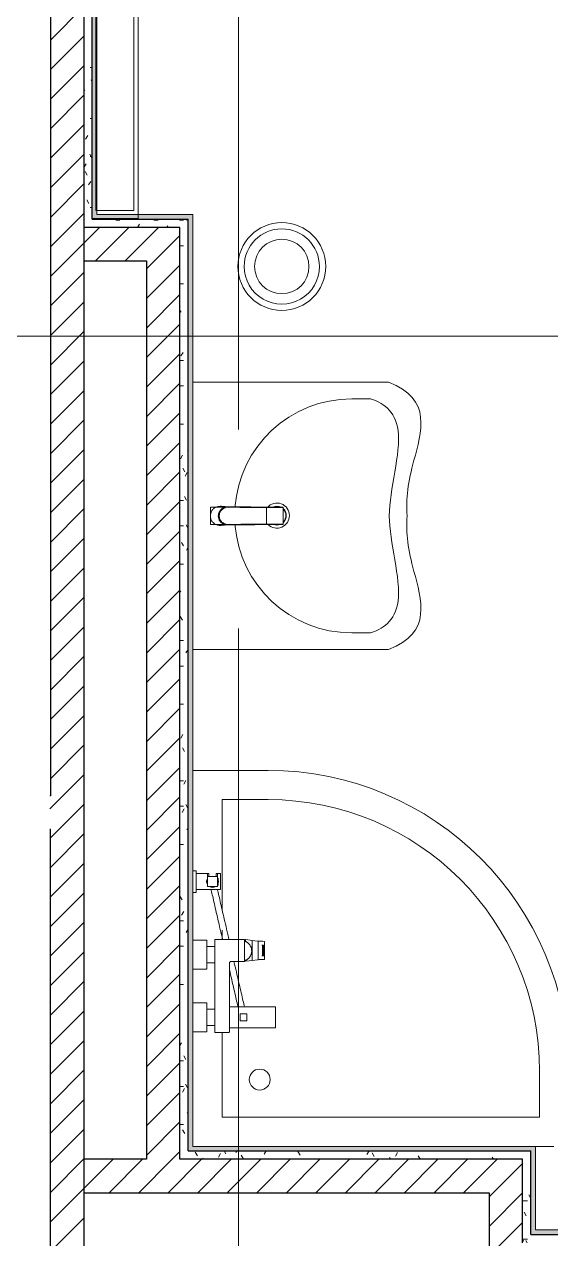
# Model space of a CAD drawing. Header units: millimetres. Extents: x 91786 to 132940, y -1987 to 10096.
# Drawn here: x 94147 to 95407, y 5640 to 8546 of the extents above; entities that cross this region are included whole.
import ezdxf

# ---------------------------------------------------------------- set-up
doc = ezdxf.new("R2010")
doc.units = ezdxf.units.MM
doc.linetypes.add('Осевая', pattern=[3175, 635, -476.25, 1587.5, -476.25])
for name, color, linetype, lineweight in [('0-1', 7, 'Continuous', 9), ('A-WALL-2', 7, 'Continuous', 9), ('I-WALL', 7, 'Continuous', 9), ('P-SANR-FIXT', 7, 'Continuous', 9), ('P-SANR-FIXT-1', 7, 'Continuous', 13), ('Оси', 7, 'Continuous', 9), ('Оси-2', 7, 'Осевая', 9)]:
    doc.layers.add(name, color=color, linetype=linetype, lineweight=lineweight)
for name, color, linetype, lineweight, true_color in [('A-WALL-1', 7, 'Continuous', 25, 0x3c3c3c), ('A-WALL-FNSH-1', 7, 'Continuous', 13, 0x3c3c3c), ('I-FURN-4', 7, 'Continuous', 9, 0xf0f0f0)]:
    doc.layers.add(name, color=color, linetype=linetype, lineweight=lineweight, true_color=true_color)
pattern_1 = [(45, (0, 0), (-35.35534, 35.35534), [])]
pattern_2 = [(0, (0, 0), (121.92, 30.48), [10.058, -81.382, 10.058, -81.382, -487.68]), (0, (0, 0), (121.92, 30.48), [-182.88, 10.058, -172.822, 10.058, -81.382, -213.36]), (0, (0, 0), (121.92, 30.48), [-457.2, 10.058, -50.902, 10.058, -142.342]), (120, (45.72, 15.24), (-87.356454, 90.345817), [10.058, -81.382, 10.058, -81.382, -487.68]), (120, (45.72, 15.24), (-87.356454, 90.345817), [-182.88, 10.058, -172.822, 10.058, -81.382, -213.36]), (120, (45.72, 15.24), (-87.356454, 90.345817), [-457.2, 10.058, -50.902, 10.058, -142.342]), (240, (60.96, 76.2), (-34.563546, -120.825817), [10.058, -81.382, 10.058, -81.382, -487.68]), (240, (60.96, 76.2), (-34.563546, -120.825817), [-182.88, 10.058, -172.822, 10.058, -81.382, -213.36]), (240, (60.96, 76.2), (-34.563546, -120.825817), [-457.2, 10.058, -50.902, 10.058, -142.342])]

# ---------------------------------------------------------------- blocks, each defined once
blk = doc.blocks.new('Вешалка - 1_25-V3-План разверток пом_ 1_66_ Этаж 1')
at = {"layer": 'I-FURN-4'}
for p, q in [((350, 55), (-350, 55)), ((-350, 55), (-350, -55)), ((-350, -44), (-350, 55)), ((-350, 55), (340.3, 55)), ((-330.4, -46), (-330.4, 44.4)), ((-330.4, -44), (-330.4, 44.4)), ((-330.4, 44.4), (330.2, 44.4)), ((330.2, 44.4), (-330.4, 44.4)), ((330.2, 44.4), (330.2, -46)), ((330.2, -44.1), (330.2, 44.4)), ((350, -55), (350, 55)), ((-350, -55), (350, -55)), ((330.2, -46), (-330.4, -46))]:
    blk.add_line(p, q, dxfattribs=at)
blk = doc.blocks.new('сифон - Для раковины-30615598-План разверток пом_ 1_66_ Этаж 1')
at = {"layer": 'P-SANR-FIXT'}
for start, end in [(45, 180), (180, 319.7584)]:
    blk.add_arc((0, 0), 30, start, end, dxfattribs=at)
at = {"layer": 'P-SANR-FIXT-1'}
for radius, start, end in [(22.5, 133.7338, 180), (22.5, 180, 225.6765), (21.5, 136.1578, 180), (21.5, 180, 223.3802), (22.5, 67.2152, 113.0759), (21.5, 72, 108), (22.5, 241.9585, 297.7301), (21.5, 245.8675, 293.8296)]:
    blk.add_arc((0, 0), radius, start, end, dxfattribs=at)
blk = doc.blocks.new('смеситель для раковины - Default-30615600-План разверток пом_ 1_66_ Этаж 1')
at = {"layer": '0-1'}
for p, q in [((19.7, 151.6), (-19.8, 151.6)), ((-20.3, 110), (-20.4, 97.4)), ((19.8, 111.8), (-19.8, 111.8)), ((20.4, 97.4), (20.3, 110)), ((-22.8, 3), (-21.8, 15.6)), ((-20.7, 17.2), (-20.7, 16.7)), ((20.8, 16.7), (20.8, 17.2))]:
    blk.add_line(p, q, dxfattribs=at)
at = {"layer": '0-1', "flags": 128}
for points in [[(-19.8, 151.6), (-20, 151.6), (-20.2, 151.6), (-20.3, 151.5), (-20.4, 151.5), (-20.5, 151.4), (-20.6, 151.3), (-20.6, 151.2), (-20.7, 151.1), (-20.7, 151.1), (-20.7, 151), (-20.7, 151), (-20.8, 150.9), (-20.8, 150.6), (-20.8, 149.7), (-20.8, 148.7), (-20.8, 147.7), (-20.9, 146.7), (-20.9, 145.3), (-21.1, 93.2)], [(19.7, 151.6), (20, 151.6), (20.2, 151.6), (20.4, 151.5), (20.5, 151.4), (20.6, 151.3), (20.6, 151.3), (20.7, 151.2), (20.7, 151.1), (20.7, 151.1), (20.7, 151), (20.8, 151), (20.8, 150.9), (20.8, 150.6)], [(-21.8, 15.6), (-21.7, 19.7), (-21.6, 24.4), (-21.5, 30.8), (-21.4, 37.1), (-21.3, 49.4), (-21.2, 68.8), (-21.1, 88)], [(-18.9, 7.6), (-20, 10.3), (-20.8, 13.1), (-21.1, 18.6), (-21.1, 48.6), (-21.1, 93.2)], [(-19.8, 111.8), (-19.9, 111.8), (-20, 111.8), (-20.1, 111.8), (-20.1, 111.7), (-20.2, 111.7), (-20.3, 111.6), (-20.3, 111.5), (-20.3, 111.5), (-20.3, 111.4), (-20.3, 111.4), (-20.3, 111.4), (-20.3, 111.3), (-20.3, 111.2), (-20.3, 111), (-20.3, 110.8), (-20.3, 110.6), (-20.3, 110.3), (-20.3, 110)], [(12.1, -0.1), (14.4, 1.7), (18.1, 6.1), (20.4, 11.5), (21.2, 17.2), (21.2, 36.2), (21.1, 56), (21, 111.4)], [(19.8, 111.8), (19.9, 111.8), (20, 111.8), (20.1, 111.8), (20.2, 111.7), (20.2, 111.6), (20.3, 111.6), (20.3, 111.5), (20.3, 111.5), (20.3, 111.4), (20.3, 111.4), (20.3, 111.3), (20.3, 111.1), (20.3, 110.9), (20.3, 110.7), (20.3, 110.4), (20.3, 110)], [(21.8, 15.6), (22.1, 11.2), (22.8, 3)]]:
    blk.add_lwpolyline(points, dxfattribs=at)
at = {"layer": 'P-SANR-FIXT'}
for p, q in [((21, 151.6), (-21, 151.6)), ((-21, 151.6), (-21, -23)), ((21, -23), (21, 151.6)), ((-19.7, 144), (-19.8, 111.7)), ((19.8, 111.7), (19.7, 144)), ((-21, 19.9), (-20.8, 19.8)), ((-20.4, 22), (-20.8, 19.8)), ((19.4, 12.9), (20.4, 11.1)), ((20.8, 19.8), (20.4, 22)), ((21, 19.9), (20.8, 19.8)), ((20.9, 18.5), (20.8, 19.8)), ((20.9, 18.4), (21.1, 18.4)), ((22.5, 5), (22.9, 1.4)), ((-21, -23), (21, -23)), ((-0.6, -2.8), (0.6, -2.8))]:
    blk.add_line(p, q, dxfattribs=at)
at = {"layer": 'P-SANR-FIXT', "flags": 128}
for points in [[(-21.1, 16.9), (-21.1, 42.2), (-21, 67.6), (-20.8, 118.3), (-20.7, 143.7), (-20.7, 149.4), (-20.8, 150.2), (-20.9, 145.3), (-20.9, 138.9), (-21.1, 88.1)], [(21.1, 88.1), (20.9, 138.9), (20.9, 145.3), (20.8, 150.2), (20.7, 149.4), (20.7, 143.7), (20.8, 118.3), (21, 67.6), (21.1, 42.2), (21.1, 16.9)], [(-20.1, 88.1), (-20.1, 99.6), (-20, 111), (-20, 122.4), (-19.9, 133.8), (-19.9, 145.2)], [(19.9, 145.2), (19.9, 138.9), (19.9, 132.6), (20, 126.2), (20, 119.9), (20, 113.5), (20, 107.2), (20.1, 100.8), (20.1, 94.5), (20.1, 88.1)], [(-21.1, 18.6), (-21.1, 18.6), (-21.1, 18.6), (-21, 18.6), (-21, 18.6), (-21, 18.5), (-20.9, 18.5), (-20.9, 18.5)], [(-21.1, 18.4), (-21.1, 18), (-21.1, 17.6), (-21.1, 17.2), (-21.1, 16.8), (-21.1, 16.4)], [(-20.8, 19.8), (-20.9, 19.2), (-20.9, 18.5)], [(-15.9, 4.1), (-13.1, 1.6), (-9.8, -0.4), (-6.1, -1.8), (-2.1, -2.5), (2.1, -2.5), (6.1, -1.8), (9.8, -0.4), (11.1, 0.4)], [(11.5, 0.5), (13.1, 1.6), (15.9, 4.1)], [(21.1, 16.4), (21.1, 16.8), (21.1, 17.2), (21.1, 17.6), (21.1, 18), (21.1, 18.4)], [(22.9, 1.4), (22.7, 3.2), (22.5, 5.6), (22.3, 7.9), (22.1, 10.8), (21.8, 15.2)], [(0.6, -3.9), (0.3, -3.9), (0.1, -3.9), (-0.1, -3.9), (-0.3, -3.9), (-0.6, -3.9)]]:
    blk.add_lwpolyline(points, dxfattribs=at)
at = {"layer": 'P-SANR-FIXT'}
for centre, major_axis, ratio, start_param, end_param in [((-19.8, 109.7), (-0.5, 0.002), 0.095846, 0.017294, 1.571164), ((19.8, 109.7), (0.5, 0.002), 0.095848, 4.711795, 6.265892), ((0, 17.2), (20.8, 0), 0.98634, 3.038054, 3.141593), ((0, 17.2), (20.8, 0), 0.98634, 3.141593, 3.441377), ((0, 16.7), (20.8, 0), 0.98634, 3.141593, 3.372062), ((0, 16.7), (20.7, 0), 0.98634, 3.571127, 3.769911), ((0, 17.2), (20.8, 0), 0.98634, 3.613983, 5.335696), ((0, 16.7), (20.8, 0), 0.98634, 5.380337, 5.846752), ((0, 17.2), (20.8, 0), 0.98634, 5.499139, 5.804813), ((0, 17.2), (-20.8, 0), 0.98634, 2.841808, 3.141593), ((0, 16.7), (20.8, 0), 0.98634, 6.052716, 6.283185), ((0, 17.2), (20.8, 0), 0.98634, 0, 0.103539), ((0, 16.7), (20.7, 0), 0.98634, 4.276566, 4.807479), ((0, 16.7), (20.8, 0), 0.98634, 4.9338, 5.10736)]:
    blk.add_ellipse(centre, major_axis=major_axis, ratio=ratio, start_param=start_param, end_param=end_param, dxfattribs=at)
for points, knots in [([(-19.9, 145.2), (-19.9, 146), (-19.9, 147.4), (-19.8, 149.3), (-19.8, 150.7), (-19.8, 151.5), (-19.8, 151.6), (-19.8, 151.6)], [0, 0, 0, 0, 0.1, 0.2, 0.3, 0.4, 0.4725859, 0.4725859, 0.4725859, 0.4725859]), ([(-19.8, 151.6), (-19.7, 151.6), (-19.7, 151.6), (-19.7, 151.2), (-19.7, 150), (-19.7, 148.3), (-19.7, 146.2), (-19.7, 144.8), (-19.7, 144)], [0.4728347, 0.4728347, 0.4728347, 0.4728347, 0.5, 0.6, 0.7, 0.8, 0.9, 1, 1, 1, 1]), ([(19.7, 144), (19.7, 144.8), (19.7, 146.2), (19.7, 148.3), (19.7, 150), (19.7, 151.2), (19.7, 151.6), (19.7, 151.6), (19.7, 151.6)], [0, 0, 0, 0, 0.1, 0.2, 0.3, 0.4, 0.5, 0.5274121, 0.5274121, 0.5274121, 0.5274121]), ([(19.7, 151.6), (19.8, 151.6), (19.8, 151.5), (19.8, 150.7), (19.8, 149.3), (19.9, 147.4), (19.9, 146), (19.9, 145.2)], [0.5275209, 0.5275209, 0.5275209, 0.5275209, 0.6, 0.7, 0.8, 0.9, 1, 1, 1, 1]), ([(-21.1, 88.1), (-21.1, 85.7), (-21.1, 82.2), (-21.1, 77.5), (-21.2, 73.9), (-21.2, 70.4), (-21.2, 66.8), (-21.2, 63.9), (-21.2, 61.5), (-21.2, 59.8), (-21.2, 58), (-21.2, 55.7), (-21.3, 52.8), (-21.3, 49.3), (-21.3, 46), (-21.3, 42.6), (-21.4, 39.4), (-21.4, 36.2), (-21.5, 32.2), (-21.5, 27.5), (-21.7, 20.9), (-21.8, 17.2), (-21.8, 15.2)], [0, 0, 0, 0, 0.083333, 0.125, 0.166667, 0.208333, 0.25, 0.291667, 0.3125, 0.333333, 0.354167, 0.375, 0.416667, 0.458333, 0.5, 0.541667, 0.583333, 0.625, 0.666667, 0.75, 0.833333, 1, 1, 1, 1]), ([(-20.4, 97.4), (-20.4, 91.1), (-20.5, 81.8), (-20.6, 69.7), (-20.6, 60), (-20.7, 52.6), (-20.8, 47.4), (-20.8, 45.2), (-20.8, 43.5), (-20.9, 41.8), (-20.9, 39.8), (-20.9, 37.7), (-20.9, 36.2), (-20.9, 35.4), (-21, 34.1), (-21, 32.6), (-21, 31), (-21, 29.7), (-21, 28.6), (-21, 27.7), (-21, 26.8), (-21.1, 25.6), (-21.1, 22.9), (-21.1, 20.4), (-21.1, 18.4)], [0, 0, 0, 0, 0.222222, 0.333333, 0.444444, 0.583333, 0.618056, 0.652778, 0.670139, 0.6875, 0.722222, 0.756944, 0.774306, 0.782986, 0.791667, 0.826389, 0.84375, 0.861111, 0.878472, 0.887153, 0.895833, 0.913194, 0.930556, 1, 1, 1, 1]), ([(-20.5, 43.6), (-20.5, 44.1), (-20.5, 44.9), (-20.5, 45.9), (-20.4, 46.5), (-20.4, 47), (-20.4, 47.6), (-20.3, 48.2), (-20.3, 49.3), (-20.3, 50.8), (-20.3, 52.7), (-20.3, 54.8), (-20.2, 57.1), (-20.2, 60.5), (-20.1, 67), (-20, 78.4), (-19.9, 90.5), (-19.9, 97.4)], [0.3665203, 0.3665203, 0.3665203, 0.3665203, 0.3928571, 0.4107143, 0.4196429, 0.4285714, 0.4375, 0.4464286, 0.4642857, 0.5, 0.5357143, 0.5714286, 0.6071429, 0.6428571, 0.7142857, 0.8571429, 1, 1, 1, 1]), ([(-19.8, 111.8), (-19.8, 111.8), (-19.8, 111.7), (-19.8, 110.9), (-19.8, 110.1), (-19.8, 109.7)], [0.4695548, 0.4695548, 0.4695548, 0.4695548, 0.6, 0.8, 1, 1, 1, 1]), ([(19.8, 109.7), (19.8, 110.1), (19.8, 110.9), (19.8, 111.7), (19.8, 111.8), (19.8, 111.8)], [0, 0, 0, 0, 0.2, 0.4, 0.5304748, 0.5304748, 0.5304748, 0.5304748]), ([(19.9, 97.4), (19.9, 90.5), (20, 78.4), (20.1, 66.9), (20.2, 60.3), (20.3, 57), (20.3, 54.6), (20.3, 52.6), (20.3, 50.7), (20.3, 49.2), (20.4, 48.1), (20.4, 47.4), (20.4, 46.9), (20.4, 46.4), (20.4, 45.8), (20.4, 44.6), (20.4, 43), (20.4, 41.3), (20.5, 40), (20.5, 39.2), (20.6, 38.5), (20.7, 37.9), (20.7, 37.5)], [0, 0, 0, 0, 0.1428571, 0.2857143, 0.3571429, 0.3928571, 0.4285714, 0.4642857, 0.5, 0.5357143, 0.5535714, 0.5625, 0.5714286, 0.5803571, 0.5892857, 0.6071429, 0.6428571, 0.6785714, 0.6964286, 0.7053571, 0.7142857, 0.7301718, 0.7301718, 0.7301718, 0.7301718]), ([(20.1, 88.1), (20.1, 88.2), (20.2, 88.3), (20.4, 88.2), (20.5, 88), (20.6, 87.8), (20.7, 87.5), (20.7, 87.3), (20.8, 87.1), (20.9, 87), (20.9, 86.8), (20.9, 86.7)], [0, 0, 0, 0, 0.1, 0.19375, 0.25, 0.3, 0.35, 0.4, 0.45, 0.525, 0.575, 0.575, 0.575, 0.575]), ([(21.1, 18.4), (21.1, 19.2), (21.1, 20.8), (21.1, 23.1), (21.1, 25), (21.1, 26.5), (21, 27.6), (21, 28.6), (21, 30), (21, 31.7), (21, 33.4), (21, 34.6), (20.9, 35.2), (20.9, 35.7), (20.9, 36.3), (20.9, 36.9), (20.9, 38.1), (20.9, 39.8), (20.9, 41.4), (20.8, 42.8), (20.8, 44.1), (20.8, 45.8), (20.8, 48.6), (20.7, 53.5), (20.6, 60.7), (20.6, 68.9), (20.5, 76.5), (20.5, 85.7), (20.4, 92.7), (20.4, 97.4)], [0, 0, 0, 0, 0.027778, 0.055556, 0.083333, 0.097222, 0.111111, 0.125, 0.138889, 0.166667, 0.194444, 0.208333, 0.215278, 0.222222, 0.229167, 0.236111, 0.25, 0.277778, 0.305556, 0.319444, 0.333333, 0.361111, 0.388889, 0.444444, 0.555556, 0.666667, 0.75, 0.833333, 1, 1, 1, 1]), ([(21.8, 15.2), (21.8, 16.4), (21.7, 19.4), (21.6, 24.2), (21.5, 28.2), (21.5, 30.6), (21.5, 32.4), (21.4, 34.1), (21.4, 35.8), (21.4, 37.3), (21.4, 38.7), (21.4, 39.8), (21.4, 41), (21.3, 42.6), (21.3, 44.7), (21.3, 47.5), (21.3, 50.9), (21.2, 55.1), (21.2, 60), (21.2, 65.1), (21.2, 69.9), (21.2, 74.5), (21.1, 80.6), (21.1, 85.1), (21.1, 88.1)], [0, 0, 0, 0, 0.142857, 0.285714, 0.357143, 0.392857, 0.428571, 0.464286, 0.5, 0.535714, 0.553571, 0.571429, 0.589286, 0.607143, 0.642857, 0.678571, 0.714286, 0.75, 0.785714, 0.821429, 0.857143, 0.892857, 0.928571, 1, 1, 1, 1]), ([(-21, 19.9), (-21, 20.5), (-20.9, 21.9), (-20.9, 23.9), (-20.9, 25.6), (-20.9, 26.9), (-20.9, 27.6), (-20.9, 28.1), (-20.9, 28.7), (-20.9, 29.4), (-21, 30.9), (-21, 33.1), (-21, 35.5), (-20.9, 37.4), (-20.9, 38.5), (-20.8, 39.3), (-20.7, 40.1), (-20.7, 40.7), (-20.6, 41.2), (-20.6, 41.3)], [0, 0, 0, 0, 0.0357143, 0.0714286, 0.1071429, 0.125, 0.1339286, 0.1428571, 0.1517857, 0.1607143, 0.1785714, 0.2142857, 0.25, 0.2678571, 0.2857143, 0.2946429, 0.3035714, 0.3214286, 0.3257253, 0.3257253, 0.3257253, 0.3257253]), ([(20.9, 33.9), (20.9, 33.6), (20.9, 32.5), (20.9, 30.9), (20.9, 29.2), (20.9, 28.3), (20.9, 27.5), (20.9, 26.8), (20.9, 25.6), (20.9, 23.9), (21, 21.9), (21, 20.5), (21, 19.9)], [0.7766981, 0.7766981, 0.7766981, 0.7766981, 0.7857143, 0.8214286, 0.8392857, 0.8571429, 0.8660714, 0.875, 0.8928571, 0.9285714, 0.9642857, 1, 1, 1, 1]), ([(-22.6, 4.8), (-22.6, 4.5), (-22.7, 3.8), (-22.8, 2.7), (-22.8, 1.9), (-22.9, 1.4)], [0.6666667, 0.6666667, 0.6666667, 0.6666667, 0.75, 0.8333333, 0.9528512, 0.9528512, 0.9528512, 0.9528512]), ([(22.9, 0.3), (22.9, -2.5), (22.3, -6.4), (20, -11.4), (17.7, -14.7), (14.9, -17.6), (11.6, -20), (7.9, -21.7), (4.5, -22.6), (1.5, -23), (-1.9, -23), (-6, -22.4), (-10, -20.8), (-12.8, -19.1), (-14.8, -17.5), (-16.7, -15.8), (-18.8, -13.3), (-21.9, -8.1), (-22.9, -3.2), (-22.9, 0.3)], [0, 0, 0, 0, 0.111111, 0.166667, 0.222222, 0.277778, 0.333333, 0.388889, 0.444444, 0.479167, 0.513889, 0.583333, 0.652778, 0.6875, 0.722222, 0.756944, 0.791667, 0.861111, 1, 1, 1, 1]), ([(-21.8, 15.2), (-21.9, 13.9), (-22, 12.1), (-22.1, 10.1), (-22.2, 8.7), (-22.3, 7.5), (-22.4, 6.6), (-22.4, 6), (-22.5, 5.7), (-22.5, 5.6)], [0, 0, 0, 0, 0.1666667, 0.25, 0.3333333, 0.4166667, 0.5, 0.5833333, 0.5903388, 0.5903388, 0.5903388, 0.5903388]), ([(-21, 19.9), (-21, 19.7), (-21, 19.5), (-21.1, 19.2), (-21.1, 18.9), (-21.1, 18.7), (-21.1, 18.6)], [0, 0, 0, 0, 0.333333, 0.5, 0.666667, 1, 1, 1, 1]), ([(-0.6, -3.9), (-1.6, -3.9), (-3.8, -3.7), (-7, -2.8), (-10, -1.5), (-12.8, 0.2), (-15.2, 2.3), (-17.3, 4.8), (-18.7, 7.1), (-19.6, 9), (-20.1, 10.6), (-20.6, 12.1), (-21, 14.3), (-21.1, 15.9), (-21.1, 16.9)], [0, 0, 0, 0, 0.1, 0.2, 0.3, 0.4, 0.5, 0.6, 0.7, 0.75, 0.8, 0.85, 0.9, 1, 1, 1, 1]), ([(-21.1, 16.4), (-21.1, 14.3), (-20.4, 11.1), (-18.7, 7.6), (-17.5, 5.8), (-16.4, 4.5), (-15.2, 3.2), (-13.9, 2.1), (-12.5, 1), (-10.9, 0.1), (-9.2, -0.7), (-6.9, -1.7), (-3.8, -2.5), (0, -2.8), (3.8, -2.5), (6.9, -1.7), (9, -0.9), (10.1, -0.3), (10.9, 0.1), (11.7, 0.5), (12.7, 1.2), (13.9, 2), (15, 3), (15.8, 3.8), (16.4, 4.5), (17, 5.2), (17.7, 6.2), (18.6, 7.6), (19.3, 9), (19.7, 9.9), (19.9, 10.5), (20, 10.9), (20.2, 11.2), (20.3, 11.7), (20.6, 12.6), (20.8, 13.8), (21, 15.1), (21.1, 16), (21.1, 16.4)], [0, 0, 0, 0, 0.111111, 0.166667, 0.194444, 0.222222, 0.25, 0.277778, 0.305556, 0.333333, 0.361111, 0.388889, 0.444444, 0.5, 0.555556, 0.611111, 0.638889, 0.652778, 0.666667, 0.680556, 0.694444, 0.722222, 0.75, 0.763889, 0.777778, 0.791667, 0.805556, 0.833333, 0.861111, 0.875, 0.881944, 0.888889, 0.895833, 0.902778, 0.916667, 0.944444, 0.972222, 1, 1, 1, 1]), ([(-20.8, 14.6), (-20.7, 14.1), (-20.6, 12.9), (-20.2, 11.6), (-20, 10.9)], [0, 0, 0, 0, 0.4, 1, 1, 1, 1]), ([(-20, 10.9), (-19.6, 9.8), (-18.5, 7.4), (-17, 5.2), (-15.9, 4.1)], [0, 0, 0, 0, 0.444444, 1, 1, 1, 1]), ([(21.1, 16.9), (21.1, 15.9), (21, 13.7), (20.2, 10.6), (19, 7.6), (16.7, 3.9), (12.9, 0), (7.1, -3.1), (2.7, -3.9), (0.6, -3.9)], [0, 0, 0, 0, 0.1, 0.2, 0.3, 0.4, 0.6, 0.8, 1, 1, 1, 1]), ([(15.9, 4.1), (16.7, 5), (18.4, 7.2), (19.5, 9.5), (20, 10.9)], [0, 0, 0, 0, 0.444444, 1, 1, 1, 1]), ([(20, 10.9), (20.2, 11.4), (20.5, 12.7), (20.7, 13.9), (20.8, 14.6)], [0, 0, 0, 0, 0.444444, 1, 1, 1, 1]), ([(-0.6, -3.9), (-0.6, -3.9), (-0.6, -3.7), (-0.6, -3.5), (-0.6, -3.1), (-0.6, -2.9), (-0.6, -2.8)], [0, 0, 0, 0, 0.363636, 0.545455, 0.727273, 1, 1, 1, 1]), ([(0.6, -3.9), (0.6, -3.9), (0.6, -3.7), (0.6, -3.5), (0.6, -3.1), (0.6, -2.9), (0.6, -2.8)], [0, 0, 0, 0, 0.363636, 0.545455, 0.727273, 1, 1, 1, 1])]:
    blk.add_open_spline(points, degree=3, knots=knots, dxfattribs=at)
for points in [[(-20.1, 88.1), (-20.4, 88.2), (-20.6, 88.2), (-20.8, 88.2)], [(-20, 85.7), (-20.1, 86.5), (-20.1, 87.3), (-20.1, 88.1)], [(-19.8, 111.8), (-19.8, 111.8), (-19.8, 111.8), (-19.8, 111.8)], [(19.8, 111.8), (19.8, 111.8), (19.8, 111.8), (19.8, 111.8)], [(20.1, 88.1), (20.1, 87.3), (20.1, 86.5), (20, 85.7)], [(-22.9, 1.4), (-22.9, 2.5), (-22.8, 3.6), (-22.6, 4.6)], [(-21.8, 15.2), (-21.8, 16.4), (-21.7, 17.6), (-21.4, 18.8)], [(-21.2, 19.5), (-21, 20.5), (-20.6, 21.4), (-20.2, 22.3)], [(-20.9, 18.4), (-21, 18.4), (-21.1, 18.4), (-21.1, 18.5)], [(-20.4, 22.5), (-20.7, 21.7), (-20.9, 20.8), (-21, 19.9)], [(-20.9, 18.3), (-20.9, 17.7), (-20.9, 16.5), (-20.8, 15.2), (-20.8, 14.6)], [(20.7, 19.9), (20.7, 17.5), (19.9, 12.6), (16.3, 6), (10.7, 1.1), (3.8, -1.6), (-3.7, -1.6), (-10.7, 1.1), (-16.3, 6), (-19.9, 12.6), (-20.7, 17.5), (-20.7, 19.9)], [(-20.4, 11.1), (-20.1, 11.7), (-19.8, 12.3), (-19.4, 12.9)], [(20.2, 22.3), (21.2, 20.1), (21.8, 17.6), (21.8, 15.2)], [(21, 19.9), (20.9, 20.8), (20.7, 21.7), (20.4, 22.5)], [(20.8, 14.6), (20.8, 15.2), (20.9, 16.5), (20.9, 17.8), (20.9, 18.4)], [(21.1, 18.5), (21.1, 18.5), (21, 18.5), (20.9, 18.5)], [(21.1, 18.5), (21.1, 18.6), (21.1, 18.7), (21.1, 18.9), (21.1, 19.2), (21.1, 19.4), (21, 19.6), (21, 19.8), (21, 19.9)], [(-3, -2.5), (-2.2, -2.7), (-1.4, -2.7), (-0.6, -2.8)]]:
    blk.add_open_spline(points, degree=3, dxfattribs=at)
blk = doc.blocks.new('мусорная корзина - Round_ Metal-30590745-План разверток пом_ 1_66_ Этаж 1')
at = {"layer": 'P-SANR-FIXT'}
for radius, start, end in [(105, 0, 180), (90, 360, 180), (65, 0, 180), (105, 180, 360), (90, 180, 360), (65, 180, 360)]:
    blk.add_arc((0, 0), radius, start, end, dxfattribs=at)
blk = doc.blocks.new('поддон угловой - 900х900-30799906-План разверток пом_ 1_66_ Этаж 1')
at = {"layer": 'P-SANR-FIXT'}
for p, q in [((-270, 450), (-449.9, 450)), ((-380, 115.7), (-380, 380)), ((-380, 380), (-270, 380)), ((-380, 45), (-380, 68)), ((-380, -380), (-380, -177)), ((380, -270), (380, -380)), ((450, -291), (450, -270)), ((380, -380), (-380, -380)), ((369.9, -450), (414.1, -450))]:
    blk.add_line(p, q, dxfattribs=at)
for centre, radius, start, end in [((-270, -270), 720, 360, 90), ((-270, -270), 650, 0, 90), ((-290, -290), 25, 90, 270), ((-290, -290), 25, 270, 90)]:
    blk.add_arc(centre, radius, start, end, dxfattribs=at)
blk = doc.blocks.new('Смеситель для ванны с душевым гарнитуром - Смеситель для ванны с душевым гарнитуром-30756537-План разверток пом_ 1_66_ Этаж 1')
at = {"layer": 'P-SANR-FIXT'}
for p, q in [((94559, 6520.8), (94551, 6520.8)), ((94559, 6519.2), (94559, 6520.8)), ((94559, 6520.8), (94559, 6519.2)), ((94559, 6519.2), (94559, 6470.4)), ((94586.3, 6514.1), (94559, 6514.1)), ((94588.3, 6514.1), (94586.3, 6514.1)), ((94586.3, 6514.1), (94586.3, 6506.8)), ((94586.3, 6506.8), (94586.3, 6514.1)), ((94588.8, 6506.8), (94588.8, 6513.6)), ((94606.8, 6513.6), (94606.8, 6506.8)), ((94609.5, 6514.1), (94607.3, 6514.1)), ((94609.5, 6506.8), (94609.5, 6514.1)), ((94617, 6514.1), (94609.5, 6514.1)), ((94609.5, 6514.1), (94609.5, 6506.8)), ((94617, 6475.6), (94617, 6514.1)), ((94609.8, 6506.8), (94585.8, 6506.8)), ((94585.8, 6506.8), (94585.8, 6482.8)), ((94585.8, 6482.8), (94609.8, 6482.8)), ((94609.8, 6482.8), (94609.8, 6506.8)), ((94611.3, 6503.2), (94609.8, 6503.2)), ((94611.3, 6503.2), (94609.8, 6503.2)), ((94611.3, 6503.2), (94609.8, 6503.2)), ((94611.3, 6503.2), (94609.8, 6503.2)), ((94611.3, 6503.2), (94609.8, 6503.2)), ((94611.3, 6503.2), (94609.8, 6503.2)), ((94611.3, 6503.2), (94609.8, 6503.2)), ((94611.3, 6503.2), (94609.8, 6503.2)), ((94609.8, 6500), (94611.3, 6500)), ((94609.8, 6500), (94611.3, 6500)), ((94609.8, 6500), (94611.3, 6500)), ((94609.8, 6500), (94611.3, 6500)), ((94609.8, 6500), (94611.3, 6500)), ((94609.8, 6500), (94611.3, 6500)), ((94609.8, 6500), (94611.3, 6500)), ((94609.8, 6500), (94611.3, 6500)), ((94611.3, 6498.7), (94609.8, 6498.7)), ((94611.3, 6498.7), (94609.8, 6498.7)), ((94611.3, 6498.7), (94609.8, 6498.7)), ((94611.3, 6498.7), (94609.8, 6498.7)), ((94611.3, 6498.7), (94609.8, 6498.7)), ((94611.3, 6498.7), (94609.8, 6498.7)), ((94611.3, 6498.7), (94609.8, 6498.7)), ((94611.3, 6498.7), (94609.8, 6498.7)), ((94609.8, 6495.5), (94611.3, 6495.5)), ((94609.8, 6495.5), (94611.3, 6495.5)), ((94609.8, 6495.5), (94611.3, 6495.5)), ((94609.8, 6495.5), (94611.3, 6495.5)), ((94609.8, 6495.5), (94611.3, 6495.5)), ((94609.8, 6495.5), (94611.3, 6495.5)), ((94609.8, 6495.5), (94611.3, 6495.5)), ((94609.8, 6495.5), (94611.3, 6495.5)), ((94611.3, 6494.2), (94609.8, 6494.2)), ((94611.3, 6494.2), (94609.8, 6494.2)), ((94611.3, 6494.2), (94609.8, 6494.2)), ((94611.3, 6494.2), (94609.8, 6494.2)), ((94611.3, 6494.2), (94609.8, 6494.2)), ((94611.3, 6494.2), (94609.8, 6494.2)), ((94611.3, 6494.2), (94609.8, 6494.2)), ((94611.3, 6494.2), (94609.8, 6494.2)), ((94609.8, 6491), (94611.3, 6491)), ((94609.8, 6491), (94611.3, 6491)), ((94609.8, 6491), (94611.3, 6491)), ((94609.8, 6491), (94611.3, 6491)), ((94609.8, 6491), (94611.3, 6491)), ((94609.8, 6491), (94611.3, 6491)), ((94609.8, 6491), (94611.3, 6491)), ((94609.8, 6491), (94611.3, 6491)), ((94611.3, 6489.6), (94609.8, 6489.6)), ((94611.3, 6489.6), (94609.8, 6489.6)), ((94611.3, 6489.6), (94609.8, 6489.6)), ((94611.3, 6489.6), (94609.8, 6489.6)), ((94611.3, 6489.6), (94609.8, 6489.6)), ((94611.3, 6489.6), (94609.8, 6489.6)), ((94611.3, 6489.6), (94609.8, 6489.6)), ((94611.3, 6489.6), (94609.8, 6489.6)), ((94609.8, 6486.4), (94611.3, 6486.4)), ((94609.8, 6486.4), (94611.3, 6486.4)), ((94609.8, 6486.4), (94611.3, 6486.4)), ((94609.8, 6486.4), (94611.3, 6486.4)), ((94609.8, 6486.4), (94611.3, 6486.4)), ((94609.8, 6486.4), (94611.3, 6486.4)), ((94609.8, 6486.4), (94611.3, 6486.4)), ((94609.8, 6486.4), (94611.3, 6486.4)), ((94611.3, 6503.2), (94611.3, 6500)), ((94611.3, 6500), (94611.3, 6503.2)), ((94611.3, 6503.2), (94611.3, 6500)), ((94611.3, 6500), (94611.3, 6503.2)), ((94611.3, 6503.2), (94611.3, 6500)), ((94611.3, 6500), (94611.3, 6503.2)), ((94611.3, 6503.2), (94611.3, 6500)), ((94611.3, 6500), (94611.3, 6503.2)), ((94611.3, 6503.2), (94611.3, 6500)), ((94611.3, 6500), (94611.3, 6503.2)), ((94611.3, 6503.2), (94611.3, 6500)), ((94611.3, 6500), (94611.3, 6503.2)), ((94611.3, 6503.2), (94611.3, 6500)), ((94611.3, 6500), (94611.3, 6503.2)), ((94611.3, 6503.2), (94611.3, 6500)), ((94611.3, 6500), (94611.3, 6503.2)), ((94611.3, 6498.7), (94611.3, 6495.5)), ((94611.3, 6495.5), (94611.3, 6498.7)), ((94611.3, 6498.7), (94611.3, 6495.5)), ((94611.3, 6495.5), (94611.3, 6498.7)), ((94611.3, 6498.7), (94611.3, 6495.5)), ((94611.3, 6495.5), (94611.3, 6498.7)), ((94611.3, 6498.7), (94611.3, 6495.5)), ((94611.3, 6495.5), (94611.3, 6498.7)), ((94611.3, 6498.7), (94611.3, 6495.5)), ((94611.3, 6495.5), (94611.3, 6498.7)), ((94611.3, 6498.7), (94611.3, 6495.5)), ((94611.3, 6495.5), (94611.3, 6498.7)), ((94611.3, 6498.7), (94611.3, 6495.5)), ((94611.3, 6495.5), (94611.3, 6498.7)), ((94611.3, 6498.7), (94611.3, 6495.5)), ((94611.3, 6495.5), (94611.3, 6498.7)), ((94611.3, 6494.2), (94611.3, 6491)), ((94611.3, 6491), (94611.3, 6494.2)), ((94611.3, 6494.2), (94611.3, 6491)), ((94611.3, 6491), (94611.3, 6494.2)), ((94611.3, 6494.2), (94611.3, 6491)), ((94611.3, 6491), (94611.3, 6494.2)), ((94611.3, 6494.2), (94611.3, 6491)), ((94611.3, 6491), (94611.3, 6494.2)), ((94611.3, 6494.2), (94611.3, 6491)), ((94611.3, 6491), (94611.3, 6494.2)), ((94611.3, 6494.2), (94611.3, 6491)), ((94611.3, 6491), (94611.3, 6494.2)), ((94611.3, 6494.2), (94611.3, 6491)), ((94611.3, 6491), (94611.3, 6494.2)), ((94611.3, 6494.2), (94611.3, 6491)), ((94611.3, 6491), (94611.3, 6494.2)), ((94611.3, 6489.6), (94611.3, 6486.4)), ((94611.3, 6486.4), (94611.3, 6489.6)), ((94611.3, 6489.6), (94611.3, 6486.4)), ((94611.3, 6486.4), (94611.3, 6489.6)), ((94611.3, 6489.6), (94611.3, 6486.4)), ((94611.3, 6486.4), (94611.3, 6489.6)), ((94611.3, 6489.6), (94611.3, 6486.4)), ((94611.3, 6486.4), (94611.3, 6489.6)), ((94611.3, 6489.6), (94611.3, 6486.4)), ((94611.3, 6486.4), (94611.3, 6489.6)), ((94611.3, 6489.6), (94611.3, 6486.4)), ((94611.3, 6486.4), (94611.3, 6489.6)), ((94611.3, 6489.6), (94611.3, 6486.4)), ((94611.3, 6486.4), (94611.3, 6489.6)), ((94611.3, 6489.6), (94611.3, 6486.4)), ((94611.3, 6486.4), (94611.3, 6489.6)), ((94551, 6468.8), (94559, 6468.8)), ((94559, 6475.6), (94617, 6475.6)), ((94559, 6470.4), (94559, 6468.8)), ((94559, 6468.8), (94559, 6470.4)), ((94584, 6354.8), (94551, 6354.8)), ((94584, 6354.8), (94551, 6354.8)), ((94584, 6354.8), (94584, 6284.8)), ((94584, 6354.8), (94584, 6284.8)), ((94603.3, 6339.1), (94584, 6339.1)), ((94603.3, 6354.8), (94603.3, 6134.8)), ((94603.3, 6354.8), (94603.3, 6134.8)), ((94673.8, 6355.8), (94604.3, 6355.8)), ((94673.8, 6355.8), (94604.3, 6355.8)), ((94674.8, 6304.8), (94674.8, 6354.8)), ((94674.8, 6304.8), (94674.8, 6354.8)), ((94676.6, 6355.8), (94677.4, 6355.8)), ((94676.6, 6355.8), (94676.6, 6350.8)), ((94693, 6353.8), (94677.4, 6355.8)), ((94693, 6305.9), (94693, 6353.8)), ((94705.9, 6352.2), (94693, 6353.8)), ((94707.4, 6352), (94705.9, 6352.2)), ((94707.4, 6307.6), (94707.4, 6352)), ((94709.8, 6351.8), (94707.4, 6352)), ((94718.6, 6351.8), (94709.8, 6351.8)), ((94717.5, 6342.3), (94715.9, 6342.3)), ((94717.5, 6342.3), (94716, 6342.3)), ((94717.2, 6319.5), (94717.2, 6340.2)), ((94720.2, 6340.2), (94717.2, 6340.2)), ((94717.5, 6342.3), (94719.9, 6342.3)), ((94718.1, 6340.2), (94718.1, 6342.3)), ((94722.1, 6351.4), (94718.6, 6351.8)), ((94720.2, 6340.2), (94720.2, 6319.5)), ((94722.1, 6351.4), (94722.1, 6308.3)), ((94676.6, 6307.3), (94676.6, 6303.9)), ((94693, 6305.9), (94705.9, 6307.4)), ((94705.9, 6307.5), (94707.4, 6307.6)), ((94707.4, 6307.6), (94709.8, 6307.9)), ((94709.8, 6307.9), (94718.6, 6307.9)), ((94717.5, 6317.3), (94715.9, 6317.3)), ((94716, 6317.3), (94717.5, 6317.3)), ((94720.2, 6319.5), (94717.2, 6319.5)), ((94719.9, 6317.3), (94717.5, 6317.3)), ((94718.1, 6317.3), (94718.1, 6319.5)), ((94718.6, 6307.9), (94722.1, 6308.3)), ((94551, 6284.8), (94584, 6284.8)), ((94551, 6284.8), (94584, 6284.8)), ((94584, 6300.6), (94603.3, 6300.6)), ((94638.3, 6134.8), (94638.3, 6298.8)), ((94638.3, 6134.8), (94638.3, 6298.8)), ((94643.3, 6303.8), (94673.8, 6303.8)), ((94643.3, 6303.8), (94673.8, 6303.8)), ((94677.4, 6303.9), (94676.6, 6303.9)), ((94677.4, 6303.9), (94693, 6305.9)), ((94584, 6204.8), (94551, 6204.8)), ((94584, 6204.8), (94551, 6204.8)), ((94584, 6204.8), (94584, 6134.8)), ((94584, 6204.8), (94584, 6134.8)), ((94747.8, 6194.8), (94638.3, 6194.8)), ((94748.3, 6145.3), (94748.3, 6194.3)), ((94603.3, 6189.1), (94584, 6189.1)), ((94680.3, 6177.8), (94664.3, 6177.8)), ((94664.3, 6177.3), (94664.3, 6177.8)), ((94664.3, 6177.8), (94664.3, 6177.3)), ((94664.3, 6162.3), (94664.3, 6177.3)), ((94664.3, 6162.3), (94664.3, 6161.8)), ((94664.3, 6161.8), (94664.3, 6162.3)), ((94664.3, 6161.8), (94680.3, 6161.8)), ((94680.3, 6177.3), (94680.3, 6177.8)), ((94680.3, 6177.8), (94680.3, 6177.3)), ((94680.3, 6177.3), (94680.3, 6162.3)), ((94680.3, 6162.3), (94680.3, 6161.8)), ((94680.3, 6161.8), (94680.3, 6162.3)), ((94551, 6134.8), (94584, 6134.8)), ((94551, 6134.8), (94584, 6134.8)), ((94584, 6150.6), (94603.3, 6150.6)), ((94604.3, 6133.8), (94637.3, 6133.8)), ((94604.3, 6133.8), (94637.3, 6133.8)), ((94638.3, 6144.8), (94747.8, 6144.8))]:
    blk.add_line(p, q, dxfattribs=at)
at = {"layer": 'P-SANR-FIXT', "flags": 128}
for points in [[(94621.9, 6355.8), (94620.7, 6361.3), (94619.2, 6367.7), (94617.8, 6374), (94616.4, 6380.2), (94614.9, 6386.4), (94613.6, 6392.4), (94612.2, 6398.4), (94610.8, 6404.2), (94609.5, 6410), (94608.2, 6415.6), (94607, 6421), (94605.8, 6426.4), (94604.6, 6431.6), (94603.4, 6436.6), (94602.3, 6441.4), (94601.2, 6446.1), (94600.2, 6450.6), (94599.2, 6454.9), (94598.3, 6458.9), (94597.4, 6462.8), (94596.6, 6466.5), (94595.8, 6470), (94595, 6473.2), (94594.5, 6475.6)], [(94610, 6475.1), (94610.7, 6471.8), (94611.6, 6468.2), (94612.4, 6464.4), (94613.3, 6460.4), (94614.3, 6456.3), (94615.3, 6451.9), (94616.4, 6447.3), (94617.4, 6442.6), (94618.6, 6437.6), (94619.7, 6432.5), (94620.9, 6427.3), (94622.2, 6421.9), (94623.4, 6416.4), (94624.7, 6410.7), (94626.1, 6404.9), (94627.4, 6399), (94628.8, 6393), (94630.2, 6386.9), (94631.6, 6380.7), (94633.1, 6374.4), (94634.5, 6368.1), (94636, 6361.7), (94637.3, 6355.8)], [(94674.8, 6352.5), (94675.7, 6352.1), (94676.7, 6351.8), (94677.6, 6351.4), (94678.5, 6350.9), (94679.3, 6350.4), (94680.2, 6349.9), (94681, 6349.3), (94681.8, 6348.7), (94682.6, 6348.1), (94683.4, 6347.5), (94684.1, 6346.8), (94684.8, 6346.1), (94685.5, 6345.3), (94686.1, 6344.6), (94686.7, 6343.8), (94687.3, 6343), (94687.9, 6342.1), (94688.4, 6341.3), (94688.9, 6340.4), (94689.3, 6339.5), (94689.7, 6338.6), (94690.1, 6337.7), (94690.4, 6336.7), (94690.7, 6335.8), (94691, 6334.8), (94691.2, 6333.8), (94691.4, 6332.8), (94691.5, 6331.9), (94691.6, 6330.9), (94691.7, 6329.9), (94691.7, 6328.9)], [(94717.2, 6340.2), (94717.2, 6340.7), (94717.2, 6341.1), (94717.3, 6341.5), (94717.3, 6341.9), (94717.3, 6342.1), (94717.4, 6342.3), (94717.5, 6342.3)], [(94720, 6342.3), (94720, 6342.1), (94720.1, 6341.9), (94720.1, 6341.5), (94720.2, 6341.1), (94720.2, 6340.7), (94720.2, 6340.2)], [(94691.7, 6327.8), (94691.6, 6326.8), (94691.5, 6325.8), (94691.4, 6324.9), (94691.2, 6323.9), (94691, 6322.9), (94690.7, 6321.9), (94690.4, 6321), (94690.1, 6320), (94689.7, 6319.1), (94689.3, 6318.2), (94688.9, 6317.3), (94688.4, 6316.4), (94687.9, 6315.6), (94687.3, 6314.7), (94686.8, 6313.9), (94686.1, 6313.1), (94685.5, 6312.4), (94684.8, 6311.6), (94684.1, 6310.9), (94683.4, 6310.2), (94682.6, 6309.6), (94681.8, 6309), (94681, 6308.4), (94680.2, 6307.8), (94679.4, 6307.3), (94678.5, 6306.8), (94677.6, 6306.3), (94676.7, 6305.9), (94675.8, 6305.5), (94674.8, 6305.2)], [(94717.5, 6317.3), (94717.4, 6317.4), (94717.3, 6317.6), (94717.3, 6317.8), (94717.3, 6318.1), (94717.2, 6318.5), (94717.2, 6319), (94717.2, 6319.5)], [(94720.2, 6319.5), (94720.2, 6319), (94720.2, 6318.5), (94720.1, 6318.1), (94720.1, 6317.8), (94720, 6317.6), (94720, 6317.4)], [(94658.9, 6194.8), (94658.4, 6196.7), (94657.6, 6200.5), (94656.7, 6204.5), (94655.7, 6208.7), (94654.7, 6213), (94653.6, 6217.6), (94652.6, 6222.4), (94651.4, 6227.3), (94650.3, 6232.4), (94649.1, 6237.6), (94647.8, 6243), (94646.6, 6248.6), (94645.3, 6254.2), (94643.9, 6260), (94642.6, 6265.9), (94641.2, 6271.9), (94639.8, 6278), (94638.4, 6284.2)], [(94649.3, 6303.6), (94650.8, 6297.2), (94652.2, 6290.9), (94653.6, 6284.7), (94655.1, 6278.6), (94656.4, 6272.5), (94657.8, 6266.5), (94659.2, 6260.7), (94660.5, 6255), (94661.8, 6249.3), (94663, 6243.9), (94664.2, 6238.5), (94665.4, 6233.4), (94666.6, 6228.4), (94667.7, 6223.5), (94668.8, 6218.8), (94669.8, 6214.4), (94670.8, 6210.1), (94671.7, 6206), (94672.6, 6202.1), (94673.4, 6198.4), (94674.2, 6194.9)]]:
    blk.add_lwpolyline(points, dxfattribs=at)
at = {"layer": 'P-SANR-FIXT'}
for centre, radius, start, end in [((94588.3, 6513.6), 0.5, 0, 90), ((94607.3, 6513.6), 0.5, 90, 180), ((94597.8, 6494.8), 14.2, 148.1524, 211.7439), ((94597.8, 6494.8), 14.2, 148.1524, 211.7439), ((94597.8, 6494.8), 14.2, 238.2631, 301.8541), ((94597.8, 6494.8), 14.2, 238.2631, 301.8541), ((94597.8, 6494.8), 14.2, 328.3082, 32.0443), ((94597.8, 6494.8), 14.2, 328.3082, 32.0443), ((94604.3, 6354.8), 1, 90, 180), ((94604.3, 6354.8), 1, 90, 180), ((94673.8, 6354.8), 1, 0, 90), ((94673.8, 6354.8), 1, 0, 90), ((94643.3, 6298.8), 5, 90, 180), ((94643.3, 6298.8), 5, 90, 180), ((94673.8, 6304.8), 1, 270, 0), ((94673.8, 6304.8), 1, 270, 0), ((94747.8, 6194.3), 0.5, 0, 90), ((94604.3, 6134.8), 1, 180, 270), ((94604.3, 6134.8), 1, 180, 270), ((94637.3, 6134.8), 1, 270, 0), ((94637.3, 6134.8), 1, 270, 0), ((94747.8, 6145.3), 0.5, 270, 0)]:
    blk.add_arc(centre, radius, start, end, dxfattribs=at)
blk = doc.blocks.new('SND_Умывальник МГН_Jika - гибкая подводка_ 640х550х165 PN6_3_ ХВ_ГВ накидная гайка BP DN15_ К-гл_кон_ П DN 50-32632225-План разверток пом_ 1_66_ Этаж 1')
at = {"layer": 'P-SANR-FIXT'}
for p, q in [((-320, 0), (-320, -468)), ((320, -468), (320, 0)), ((-280, -380), (-280, -425)), ((280, -425), (280, -380))]:
    blk.add_line(p, q, dxfattribs=at)
for start, end in [(94.1264, 180), (0, 85.8744)]:
    blk.add_arc((0, -380), 280, start, end, dxfattribs=at)
for points, knots in [([(-280, -425), (-272.8, -450.8), (-229.3, -523.4), (-61.7, -470), (0, -470)], [-0.6664917, -0.6664917, -0.6664917, -0.6664917, -0.3523534, 0, 0, 0, 0]), ([(0, -470), (61.7, -470), (229.3, -523.4), (272.8, -450.8), (280, -425)], [-0.6664917, -0.6664917, -0.6664917, -0.6664917, -0.3141383, 0, 0, 0, 0]), ([(-320, -468), (-281.1, -574.8), (-131.1, -523.5), (-41.2, -508.8), (0, -512.9)], [0, 0, 0, 0, 0.3972744, 0.715552, 0.715552, 0.715552, 0.715552]), ([(0, -512.9), (41.2, -508.8), (131.1, -523.5), (281.1, -574.8), (320, -468)], [0, 0, 0, 0, 0.3182776, 0.715552, 0.715552, 0.715552, 0.715552])]:
    blk.add_open_spline(points, degree=3, knots=knots, dxfattribs=at)

msp = doc.modelspace()

# ---------------------------------------------------------------- hatches: boundary and pattern name
at = {"layer": 'I-WALL'}
h = msp.add_hatch(dxfattribs=at)
h.set_pattern_fill('FP_5', color=256, style=0, pattern_type=2)
h.set_pattern_definition(pattern_2)
h.paths.add_polyline_path([(94208.7, 6720), (94210, 6720), (94210, 10095.8), (94208.7, 10095.8), (94208.7, 6721.4)])
h = msp.add_hatch(dxfattribs=at)
h.set_pattern_fill('FP_1', color=256, style=0, pattern_type=2)
h.set_pattern_definition(pattern_1)
h.paths.add_polyline_path([(94290, 5400), (94290, 10095.8), (94210, 10095.8), (94210, 5400)])
h = msp.add_hatch(dxfattribs=at)
h.set_pattern_fill('FP_5', color=256, style=0, pattern_type=2)
h.set_pattern_definition(pattern_2)
h.paths.add_polyline_path([(94290, 8060), (94310, 8060), (94310, 10000), (94290, 10000), (94290, 8255.3)])
for points in [[(94310, 8080), (94321, 8080), (94321, 9980), (94310, 9980), (94310, 8081.3)], [(94540, 8080), (94551, 8080), (94551, 8091), (94321, 8091), (94321, 8080), (94520, 8080)], [(94551, 5850), (94551, 8080), (94540, 8080), (94540, 5850)], [(95371, 5850), (95371, 5861), (94551, 5861), (94551, 5850), (95360, 5850)], [(95371, 5650), (95371, 5850), (95360, 5850), (95360, 5650)], [(97951, 5650), (97951, 5661), (95371, 5661), (95371, 5650), (97940, 5650)]]:
    msp.add_hatch(color=256, dxfattribs=at).paths.add_polyline_path(points)
h = msp.add_hatch(dxfattribs=at)
h.set_pattern_fill('FP_5', color=256, style=0, pattern_type=2)
h.set_pattern_definition(pattern_2)
h.paths.add_polyline_path([(94520, 8060), (94520, 8080), (94310, 8080), (94310, 8060)])
h = msp.add_hatch(dxfattribs=at)
h.set_pattern_fill('FP_5', color=256, style=0, pattern_type=2)
h.set_pattern_definition(pattern_2)
h.paths.add_polyline_path([(94540, 5850), (94540, 8080), (94520, 8080), (94520, 5850)])
h = msp.add_hatch(dxfattribs=at)
h.set_pattern_fill('FP_1', color=256, style=0, pattern_type=2)
h.set_pattern_definition(pattern_1)
h.paths.add_polyline_path([(94290, 7980), (94520, 7980), (94520, 8060), (94290, 8060)])
h = msp.add_hatch(dxfattribs=at)
h.set_pattern_fill('FP_1', color=256, style=0, pattern_type=2)
h.set_pattern_definition(pattern_1)
h.paths.add_polyline_path([(94440, 5830), (94520, 5830), (94520, 7980), (94440, 7980), (94440, 6107.9)])
h = msp.add_hatch(dxfattribs=at)
h.set_pattern_fill('FP_5', color=256, style=0, pattern_type=2)
h.set_pattern_definition(pattern_2)
h.paths.add_polyline_path([(94210, 6700), (94210, 6720), (94208.7, 6720), (94208.7, 6700)])
h = msp.add_hatch(dxfattribs=at)
h.set_pattern_fill('FP_1', color=256, style=0, pattern_type=2)
h.set_pattern_definition(pattern_1)
h.paths.add_polyline_path([(94210, 6620), (94210, 6700), (94208.7, 6699.9), (94208.7, 6620)])
h = msp.add_hatch(dxfattribs=at)
h.set_pattern_fill('FP_5', color=256, style=0, pattern_type=2)
h.set_pattern_definition(pattern_2)
h.paths.add_polyline_path([(94210, 6600), (94210, 6620), (94208.7, 6620), (94208.7, 6600)])
h = msp.add_hatch(dxfattribs=at)
h.set_pattern_fill('FP_5', color=256, style=0, pattern_type=2)
h.set_pattern_definition(pattern_2)
h.paths.add_polyline_path([(94208.7, 5187.6), (94210, 5187.6), (94210, 6600), (94208.7, 6600), (94208.7, 5801.1)])
h = msp.add_hatch(dxfattribs=at)
h.set_pattern_fill('FP_5', color=256, style=0, pattern_type=2)
h.set_pattern_definition(pattern_2)
h.paths.add_polyline_path([(95340, 5830), (95340, 5850), (94520, 5850), (94520, 5830), (95080.1, 5830)])
h = msp.add_hatch(dxfattribs=at)
h.set_pattern_fill('FP_5', color=256, style=0, pattern_type=2)
h.set_pattern_definition(pattern_2)
h.paths.add_polyline_path([(95340, 5650), (95360, 5650), (95360, 5850), (95340, 5850), (95340, 5801.1)])
h = msp.add_hatch(dxfattribs=at)
h.set_pattern_fill('FP_1', color=256, style=0, pattern_type=2)
h.set_pattern_definition(pattern_1)
h.paths.add_polyline_path([(95080.1, 5750), (95260, 5750), (95260, 5830), (94290, 5830), (94290, 5750)])
h = msp.add_hatch(dxfattribs=at)
h.set_pattern_fill('FP_1', color=256, style=0, pattern_type=2)
h.set_pattern_definition(pattern_1)
h.paths.add_polyline_path([(95340, 5400), (95340, 5830), (95260, 5830), (95260, 5400)])
h = msp.add_hatch(dxfattribs=at)
h.set_pattern_fill('FP_5', color=256, style=0, pattern_type=2)
h.set_pattern_definition(pattern_2)
h.paths.add_polyline_path([(97920, 5630), (97920, 5650), (95340, 5650), (95340, 5630), (97912.1, 5630)])

# ---------------------------------------------------------------- linework, layer by layer
at = {"layer": 'A-WALL-1'}
for p, q in [((94210, 10095.8), (94210, 6700)), ((94290, 10000), (94290, 5400)), ((94310, 8080), (94310, 9980)), ((94310, 8080), (94540, 8080)), ((94540, 5850), (94540, 8080)), ((94520, 8060), (94290, 8060)), ((94520, 5830), (94520, 8060)), ((94290, 7980), (94440, 7980)), ((94440, 7980), (94440, 5830)), ((94208.7, 6620), (94210, 6620)), ((94210, 5400), (94210, 6620)), ((94540, 5850), (95360, 5850)), ((95360, 5650), (95360, 5850)), ((94440, 5830), (94290, 5830)), ((95340, 5830), (94520, 5830)), ((95340, 5630), (95340, 5830)), ((94290, 5750), (95260, 5750)), ((95260, 5750), (95260, 5400)), ((95360, 5650), (97940, 5650))]:
    msp.add_line(p, q, dxfattribs=at)
at = {"layer": 'A-WALL-2'}
msp.add_line((94210, 6700), (94208.7, 6700), dxfattribs=at)
at = {"layer": 'A-WALL-FNSH-1'}
for p, q in [((94321, 8091), (94321, 9980)), ((94551, 8091), (94321, 8091)), ((94551, 5861), (94551, 8091)), ((95371, 5861), (94551, 5861)), ((95371, 5661), (95371, 5861)), ((97951, 5661), (95371, 5661))]:
    msp.add_line(p, q, dxfattribs=at)
at = {"layer": 'Оси'}
for p, q in [((94660, 7580), (94660, 10080)), ((92586.1, 7800), (95086.1, 7800)), ((94660, 3965.5), (94660, 6465.5))]:
    msp.add_line(p, q, dxfattribs=at)
at = {"layer": 'Оси-2'}
for p, q in [((95086.1, 7800), (98660, 7800)), ((94660, 6465.5), (94660, 7580))]:
    msp.add_line(p, q, dxfattribs=at)

# ---------------------------------------------------------------- block references
at = {"layer": 'I-FURN-4', "rotation": 270.0000000000007}
msp.add_blockref('Вешалка - 1_25-V3-План разверток пом_ 1_66_ Этаж 1', (94365, 8431.3), dxfattribs=at)
at = {"layer": 'P-SANR-FIXT'}
for name, p, rotation in [('мусорная корзина - Round_ Metal-30590745-План разверток пом_ 1_66_ Этаж 1', (94763.8, 7966.8), 180), ('SND_Умывальник МГН_Jika - гибкая подводка_ 640х550х165 PN6_3_ ХВ_ГВ накидная гайка BP DN15_ К-гл_кон_ П DN 50-32632225-План разверток пом_ 1_66_ Этаж 1', (94551, 7370), 89.99999999999977), ('смеситель для раковины - Default-30615600-План разверток пом_ 1_66_ Этаж 1', (94615.7, 7370), 269.9999999999995), ('сифон - Для раковины-30615598-План разверток пом_ 1_66_ Этаж 1', (94752.1, 7370.6), 180)]:
    msp.add_blockref(name, p, dxfattribs=dict(at, rotation=rotation))
for name, p in [('поддон угловой - 900х900-30799906-План разверток пом_ 1_66_ Этаж 1', (95000.9, 6310.8)), ('Смеситель для ванны с душевым гарнитуром - Смеситель для ванны с душевым гарнитуром-30756537-План разверток пом_ 1_66_ Этаж 1', (0, 0))]:
    msp.add_blockref(name, p, dxfattribs=at)

doc.saveas('drawing.dxf')
